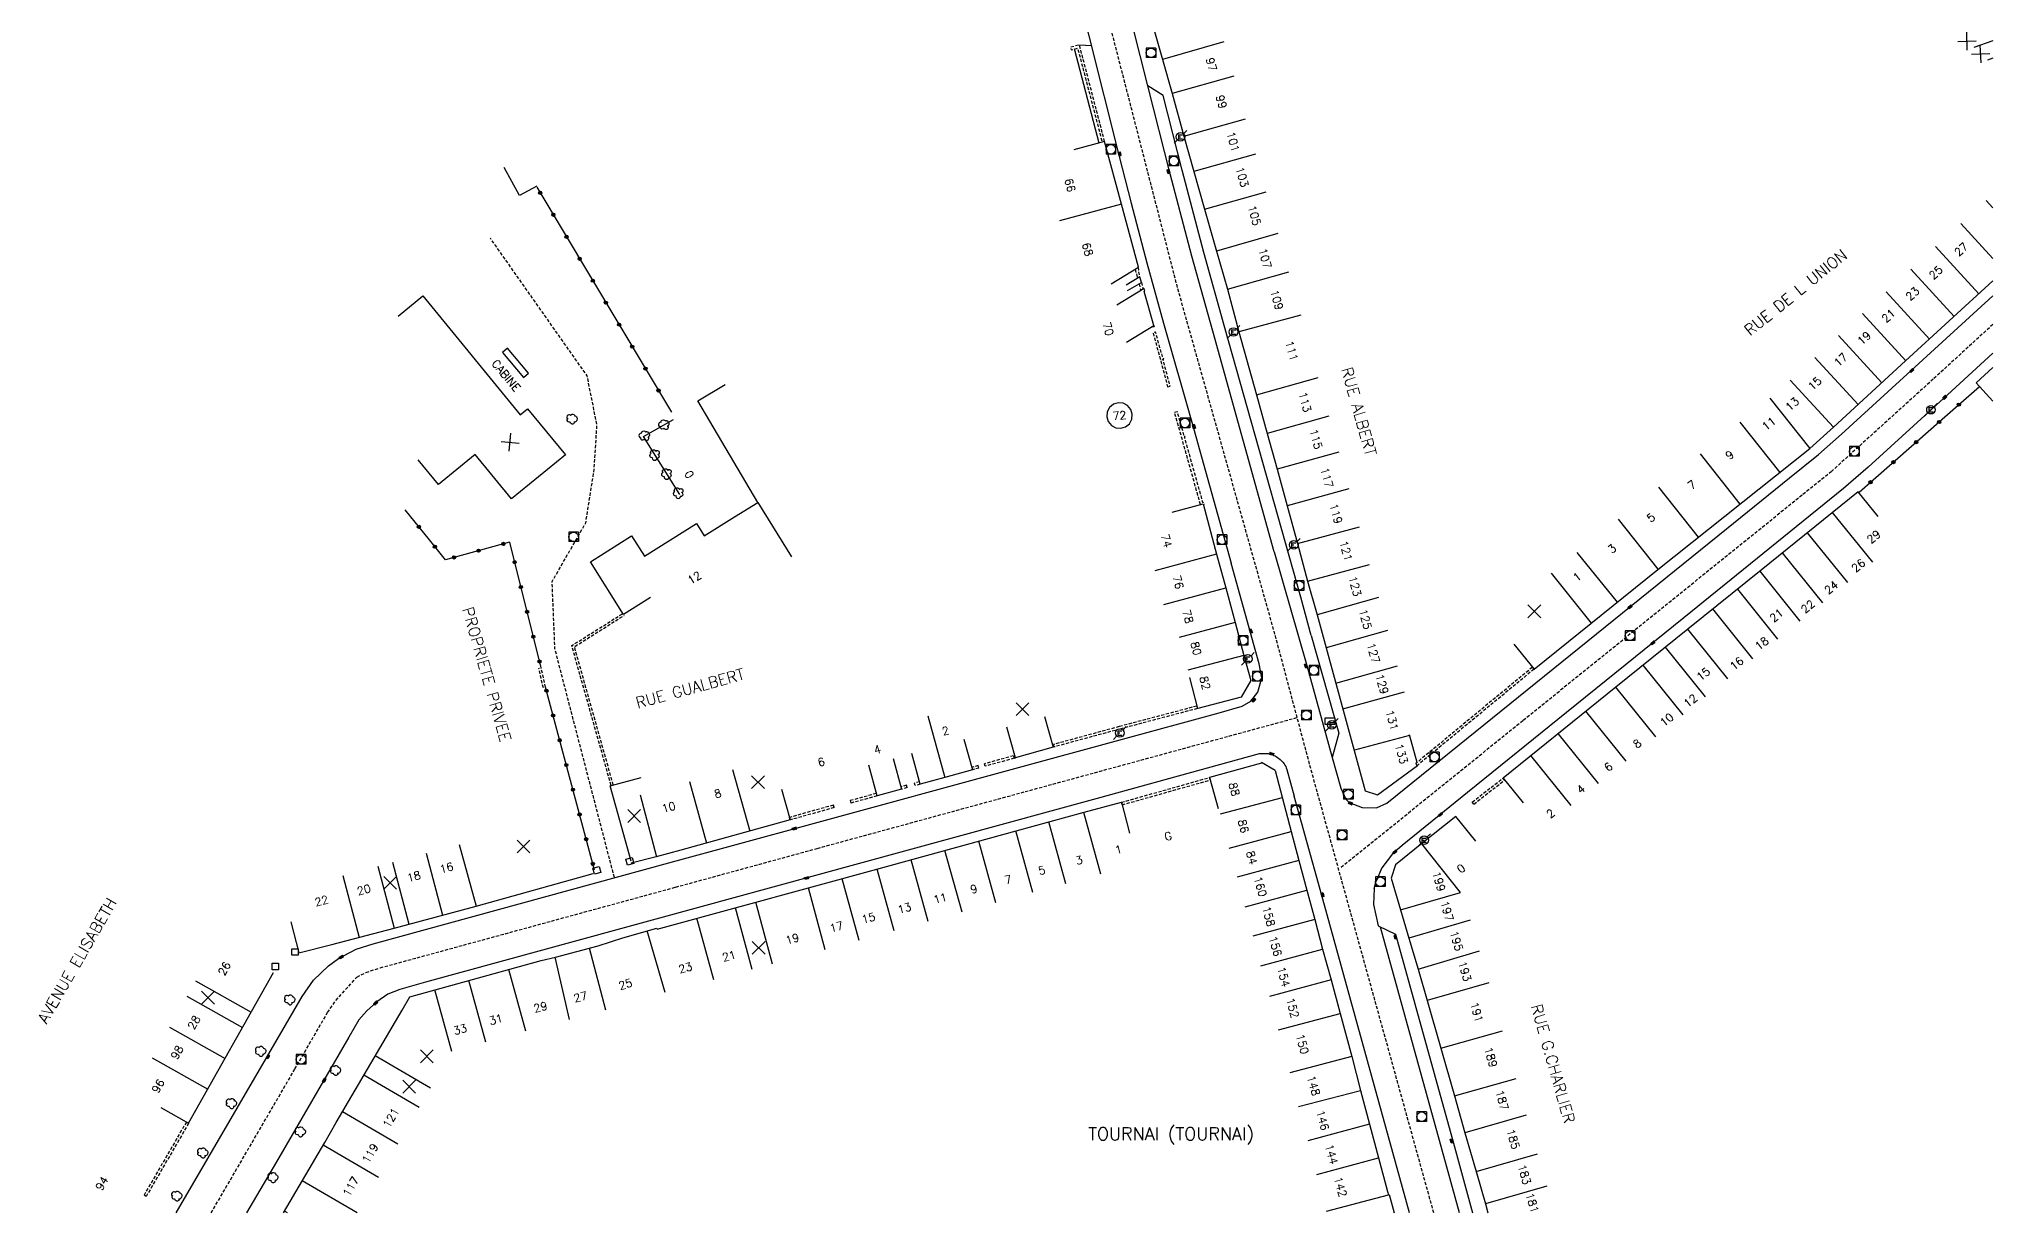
# Model space of a CAD drawing. Header units: millimetres. Extents: x 79999 to 81000, y 146000 to 147001.
# Drawn here: x 80694.8 to 81000, y 146000 to 146183.3 of the extents above; entities that cross this region are included whole.
import ezdxf
from ezdxf.enums import TextEntityAlignment as Align

# ---------------------------------------------------------------- set-up
doc = ezdxf.new("R2010")
doc.units = ezdxf.units.MM
doc.linetypes.add('DASHED', pattern=[0.75, 0.5, -0.25])
doc.layers.get('0').update_dxf_attribs({"linetype": 'CONTINUOUS'})
for name, color, linetype in [('W0001', 6, 'DASHED'), ('W0008', 7, 'CONTINUOUS'), ('W0100', 7, 'CONTINUOUS'), ('W0112', 1, 'DASHED'), ('W0300', 7, 'CONTINUOUS'), ('W0302', 3, 'CONTINUOUS'), ('W0310', 3, 'CONTINUOUS'), ('W0322', 7, 'CONTINUOUS'), ('W0400', 7, 'CONTINUOUS'), ('W0420', 7, 'CONTINUOUS'), ('W0471', 7, 'CONTINUOUS'), ('W0980', 7, 'CONTINUOUS'), ('W0984', 7, 'CONTINUOUS'), ('W0989', 7, 'CONTINUOUS'), ('W0991', 7, 'CONTINUOUS'), ('W1102', 7, 'CONTINUOUS'), ('W1471', 7, 'CONTINUOUS')]:
    doc.layers.add(name, color=color, linetype=linetype)
doc.styles.get("Standard").update_dxf_attribs({"font": 'romans.shx', "width": 0.85})

# ---------------------------------------------------------------- blocks, each defined once
blk = doc.blocks.new('T400')
for p, q in [((-0.15, 0.3), (0.15, 0.3)), ((-0.15, -0.25), (-0.15, 0.3)), ((-0.15, 0.15), (0.15, 0.15)), ((-0.15, 0), (0.15, 0)), ((0.15, 0.3), (0.15, -0.25)), ((-0.15, -0.15), (0.15, -0.15)), ((-0.15, -0.25), (-0.15, -0.3)), ((-0.15, -0.3), (0.15, -0.3)), ((0.15, -0.3), (0.15, -0.25))]:
    blk.add_line(p, q)
blk = doc.blocks.new('T1471')
at = {"color": 0, "linetype": 'Continuous', "flags": 128}
blk.add_lwpolyline([(-0.75, -0.5), (-0.75, 0.5), (0.75, 0.5), (0.75, -0.5), (-0.75, -0.5)], dxfattribs=at)
blk = doc.blocks.new('T471')
for p, q in [((-0.333334, 0.333334), (-0.333334, -0.333334)), ((-0.333334, 0.333334), (0.333334, 0.333334)), ((-0.333334, 0), (0, 0)), ((0.500001, 0.500001), (1.000002, 1.000002)), ((-0.500001, -0.500001), (-1.000002, -1.000002)), ((-0.333334, -0.333334), (0.333334, -0.333334))]:
    blk.add_line(p, q)
blk.add_ellipse((0, 0), major_axis=(0.471405, 0.471405), ratio=1, start_param=5.4977871438, end_param=11.780972451)
blk = doc.blocks.new('t322o')
at = {"color": 0, "linetype": 'Continuous'}
for radius in [0.25, 0.15]:
    blk.add_circle((0, 0), radius, dxfattribs=at)
blk = doc.blocks.new('t991o')
at = {"color": 0, "linetype": 'Continuous'}
for p, q in [((-1, 1), (1, -1)), ((-1, -1), (1, 1))]:
    blk.add_line(p, q, dxfattribs=at)
blk = doc.blocks.new('T420')
for p, q in [((0.75, 0.75), (-0.75, 0.75)), ((-0.75, 0.75), (-0.75, -0.75)), ((0.75, 0.75), (0.75, -0.75)), ((0.75, -0.75), (-0.75, -0.75))]:
    blk.add_line(p, q)
blk.add_ellipse((0, 0), major_axis=(-0.53, 0.53), ratio=1, start_param=3.926991, end_param=10.210176)
blk = doc.blocks.new('t112o')
at = {"color": 0, "linetype": 'Continuous'}
for p, q in [((-0.5, 0.5), (0.5, 0.5)), ((-0.5, -0.5), (-0.5, 0.5)), ((0.5, 0.5), (0.5, -0.5)), ((0.5, -0.5), (-0.5, -0.5))]:
    blk.add_line(p, q, dxfattribs=at)
blk = doc.blocks.new('T300')
for p, q in [((-0.8, 0.51), (-0.86, 0.34)), ((-0.86, 0.34), (-0.86, 0.17)), ((-0.86, 0.17), (-0.74, 0.06)), ((-0.69, 0.63), (-0.8, 0.51)), ((-0.8, -0.06), (-0.74, 0.06)), ((-0.74, 0.06), (-0.69, 0.11)), ((-0.57, 0.69), (-0.69, 0.63)), ((-0.46, 0.69), (-0.57, 0.69)), ((-0.29, 0.63), (-0.46, 0.69)), ((-0.29, 0.63), (-0.17, 0.74)), ((-0.23, 0.57), (-0.29, 0.63)), ((-0.17, 0.74), (-0.06, 0.8)), ((-0.06, 0.8), (0.06, 0.8)), ((0.06, 0.8), (0.23, 0.74)), ((0.23, 0.74), (0.34, 0.63)), ((0.34, 0.63), (0.4, 0.51)), ((0.46, 0.46), (0.34, 0.46)), ((0.4, 0.51), (0.4, 0.46)), ((0.57, 0.4), (0.46, 0.46)), ((0.57, 0.4), (0.69, 0.29)), ((0.69, 0.29), (0.74, 0.17)), ((0.74, 0.06), (0.69, -0.17)), ((0.74, 0.17), (0.74, 0.06)), ((-0.8, -0.17), (-0.8, -0.06)), ((-0.8, -0.23), (-0.8, -0.17)), ((-0.74, -0.34), (-0.8, -0.23)), ((-0.69, -0.4), (-0.74, -0.34)), ((-0.51, -0.46), (-0.69, -0.4)), ((-0.4, -0.46), (-0.51, -0.46)), ((-0.4, -0.46), (-0.34, -0.46)), ((-0.34, -0.46), (-0.34, -0.4)), ((-0.34, -0.51), (-0.34, -0.46)), ((-0.29, -0.63), (-0.34, -0.51)), ((-0.17, -0.74), (-0.29, -0.63)), ((-0.06, -0.8), (-0.17, -0.74)), ((0.06, -0.8), (-0.06, -0.8)), ((0.17, -0.74), (0.06, -0.8)), ((0.23, -0.69), (0.17, -0.74)), ((0.29, -0.46), (0.23, -0.46)), ((0.29, -0.63), (0.23, -0.69)), ((0.46, -0.4), (0.29, -0.46)), ((0.34, -0.51), (0.29, -0.63)), ((0.34, -0.51), (0.34, -0.46)), ((0.57, -0.34), (0.46, -0.4)), ((0.63, -0.29), (0.57, -0.34)), ((0.69, -0.17), (0.63, -0.29))]:
    blk.add_line(p, q)

msp = doc.modelspace()

# ---------------------------------------------------------------- linework, layer by layer
at = {"layer": 'W0001', "flags": 128}
for points in [[(80912.67, 146000), (80893.48, 146069.31), (80887.94, 146090.08), (80872.67, 146144.41), (80854.45, 146215.31), (80851.96, 146224.42), (80849.48, 146233.06), (80846.26, 146243.26), (80836.15, 146274.9)], [(80784.68, 146052.41), (80775.39, 146088.11), (80774.96, 146098.61), (80780.21, 146107.79), (80781.52, 146116.1), (80781.96, 146123.09), (80780.43, 146130.74), (80765.32, 146152.23)]]:
    msp.add_lwpolyline(points, dxfattribs=at)
at = {"layer": 'W0001'}
for points in [[(81000, 146138.77), (80990.68, 146130.23), (80974.83, 146115.86)], [(80898.18, 146053.98), (80926.64, 146076.96), (80960.47, 146104.3), (80970.32, 146112.24), (80974.83, 146115.86)], [(80721.7, 146000), (80734.78, 146022.48), (80739.88, 146031.3), (80741.19, 146033.2), (80744.47, 146036.84), (80745.88, 146037.57), (80748.1, 146038.28), (80794.24, 146050.88), (80816.38, 146056.94), (80848.84, 146065.8), (80891.47, 146077.42)]]:
    msp.add_lwpolyline(points, dxfattribs=at)
at = {"layer": 'W0008'}
for p, q in [((80972.77, 146118.43), (80976.34, 146121.61)), ((80885.37, 146085.77), (80881.03, 146101.49)), ((80887.76, 146103.26), (80892.84, 146085.49)), ((80893.51, 146090.17), (80891.88, 146096.16)), ((80892.84, 146085.49), (80896.82, 146071.13)), ((80903.38, 146050.65), (80903.69, 146051.81)), ((80744.79, 146030.15), (80746.01, 146031.55))]:
    msp.add_line(p, q, dxfattribs=at)
at = {"layer": 'W0008', "flags": 128}
for points in [[(80891.88, 146096.16), (80880.03, 146138.23), (80876.75, 146150), (80873.38, 146162.87), (80870.4, 146174.53), (80868, 146176.04), (80858.38, 146214.18, 0.00277), (80858.07, 146215.41, 0.000797), (80856.94, 146219.66, 0.001511), (80856.1, 146222.75, 0.001642), (80855.32, 146225.59, 0.003199), (80854.26, 146229.25, 0.002928), (80853.06, 146233.24, 0.000535), (80851.68, 146237.71, 0.000974), (80850.91, 146240.16), (80846.41, 146254.48), (80847.23, 146258.28), (80841.35, 146276.52)], [(80832.81, 146273.83), (80836.5, 146262.39), (80845.05, 146235.47, -0.001833), (80845.63, 146233.63, -0.000986), (80846.68, 146230.19, -0.002733), (80847.62, 146227.07, -0.002873), (80848.47, 146224.1, -0.001562), (80849.25, 146221.27, -0.001761), (80849.93, 146218.76, -0.000556), (80850.66, 146216.01, -0.000678), (80851.26, 146213.75, -0.000815), (80852.41, 146209.3, -0.002329), (80852.8, 146207.74), (80854.04, 146202.75), (80863.55, 146164.98), (80865.41, 146157.72), (80867.84, 146148.39), (80870.45, 146138.98), (80874.85, 146123.53), (80881.03, 146101.49)], [(80887, 146071.64, -0.072711), (80887.67, 146071.46, -0.062462), (80888.43, 146071.03, -0.071724), (80889.29, 146070.15, -0.091798), (80889.7, 146069.28), (80890.84, 146065.11)]]:
    msp.add_lwpolyline(points, format="xyb", dxfattribs=at)
for points in [[(80857.32, 146182.43), (80859.18, 146182.35)], [(80887.76, 146103.26), (80887.76, 146103.26), (80878.14, 146137.73), (80874.87, 146149.44), (80871.48, 146162.3), (80868, 146176.04)], [(80908.86, 146000), (80894.9, 146050.53), (80890.84, 146065.11)], [(80903.96, 146044.83), (80906.7, 146043.55), (80915.72, 146010.87), (80918.71, 146000)], [(80916.66, 146000), (80904.36, 146044.63)]]:
    msp.add_lwpolyline(points, dxfattribs=at)
at = {"layer": 'W0008'}
for points in [[(81000, 146143.26), (80988.45, 146132.67), (80976.34, 146121.61)], [(81000, 146134.29), (80992.92, 146127.79), (80980.53, 146116.48)], [(80893.51, 146090.17), (80897.84, 146074.94), (80896.82, 146071.13), (80898.13, 146066.32), (80898.92, 146064.63), (80899.43, 146064.12), (80901.5, 146063.3), (80903.74, 146063.29), (80905.34, 146064), (80924.57, 146079.53), (80958.4, 146106.87), (80968.25, 146114.81), (80972.77, 146118.43)], [(80980.53, 146116.48), (80976.68, 146113.14), (80971.46, 146108.91), (80951.7, 146092.92), (80933.42, 146078.18), (80917.93, 146065.66), (80907.71, 146057.39), (80906.21, 146056.1), (80904.53, 146053.91), (80903.69, 146051.81)], [(80741.51, 146039.68), (80742.5, 146040.23), (80744.37, 146041.2), (80746.99, 146042.04), (80793.21, 146054.66), (80815.35, 146060.72), (80847.81, 146069.58), (80879.12, 146078.12), (80882.76, 146079.13), (80884.07, 146079.93), (80885.2, 146081.36), (80885.79, 146083.57), (80885.37, 146085.77)], [(80887, 146071.64), (80886.91, 146071.69), (80885.4, 146071.71), (80860.09, 146064.74), (80815.54, 146052.52), (80755.17, 146036.02), (80751.17, 146034.91), (80749.31, 146034.15), (80747.58, 146032.98), (80746.01, 146031.55)], [(80896.77, 146071.13), (80896.76, 146071.15)], [(80903.38, 146050.65), (80903.24, 146048.16), (80903.96, 146044.83)], [(80716.25, 146000), (80730.73, 146024.83), (80735.92, 146033.81), (80737.68, 146036.33), (80740.03, 146038.6), (80741.6, 146039.76)], [(80744.79, 146030.15), (80743.22, 146027.44), (80731.9, 146008), (80727.23, 146000)]]:
    msp.add_lwpolyline(points, dxfattribs=at)
at = {"layer": 'W0100', "flags": 128}
for points in [[(80868.73, 146185.6), (80870.27, 146180.15), (80871.79, 146174.85), (80873.64, 146168.18), (80875.18, 146162.68), (80876.86, 146156.75), (80878.71, 146150.22), (80880.42, 146144.28), (80882.24, 146137.59), (80884.96, 146127.76), (80886.66, 146121.76), (80888.2, 146116.17), (80889.77, 146110.44), (80891.39, 146104.53), (80892.96, 146098.66), (80894.43, 146093.42)], [(80862.26, 146145.11), (80866.54, 146147.7), (80866.54, 146147.7), (80863.87, 146157.56), (80861.26, 146167.32), (80856.43, 146166.03)], [(80772.56, 146160.37), (80769.84, 146158.89), (80767.45, 146163.28)], [(80864.65, 146135.99), (80868.93, 146138.58), (80868.93, 146138.58), (80867.43, 146143.92), (80867.52, 146143.95), (80867.41, 146144.39), (80863.14, 146141.8)], [(80864.85, 146144.05), (80866.99, 146145.34), (80866.99, 146145.34), (80866.74, 146146.21), (80866.74, 146146.21), (80864.61, 146144.92)], [(80750.89, 146140.07), (80754.76, 146143.23), (80769.97, 146124.63), (80771.13, 146125.58), (80777.02, 146118.38), (80768.61, 146111.51), (80762.94, 146118.47), (80757.2, 146113.76), (80754.03, 146117.62)], [(80790.32, 146096.13), (80786.08, 146093.47), (80780.93, 146101.7), (80787.38, 146105.77), (80789.39, 146102.58), (80797.51, 146107.69), (80798.72, 146105.76), (80803.44, 146108.73), (80807.09, 146110.98), (80797.71, 146126.85), (80802.01, 146129.39)], [(80871.79, 146109.44), (80876.62, 146110.74), (80878.73, 146102.88), (80880.16, 146097.63), (80881.62, 146092.24), (80883, 146087.07), (80884.08, 146083.18), (80882.6, 146080.57), (80875.8, 146078.8), (80874.54, 146083.63)], [(80910.05, 146070.36), (80908.88, 146074.68)], [(80787.28, 146054.94), (80784.02, 146066.69), (80788.84, 146068.02)], [(80887.91, 146069.08), (80887.91, 146069.08), (80890.38, 146059.55), (80891.59, 146055.05), (80892.84, 146050.43), (80894.08, 146045.83), (80895.31, 146041.22), (80896.65, 146036.43), (80898.05, 146031.16), (80899.86, 146024.43), (80901.22, 146019.14), (80902.64, 146013.86), (80904.05, 146008.6), (80905.46, 146003.32), (80905.46, 146003.32), (80905.59, 146002.84), (80905.71, 146002.87), (80906.47, 146000)], [(80919.23, 146058.04), (80916.1, 146061.94), (80910.8, 146057.68), (80906.67, 146054.36), (80906.03, 146052.29)], [(80906.02, 146052.3), (80907.47, 146047.35), (80908.76, 146042.89), (80910.25, 146038.08), (80911.65, 146033.17), (80915.89, 146018.3), (80917.5, 146012.51), (80919.28, 146006.46), (80920.72, 146001.42), (80921.13, 146000)]]:
    msp.add_lwpolyline(points, dxfattribs=at)
at = {"layer": 'W0100'}
for points in [[(80925.18, 146088.81), (80928.32, 146084.92), (80947.65, 146100.51), (80971.41, 146119.41), (80975.12, 146122.73), (80986.37, 146133.09), (81000, 146145.56)], [(81000, 146126.79), (80997.38, 146129.65), (81000, 146132.05)], [(80982.1, 146108.77), (80978.95, 146112.65), (80963.82, 146100.37), (80952.33, 146091.19), (80941.11, 146082.13), (80923.48, 146067.92), (80926.61, 146064.03)], [(80894.43, 146093.42), (80894.43, 146093.42), (80901.95, 146065.95), (80903.85, 146065.3), (80910.11, 146069.89)], [(80851.87, 146077.55), (80853.23, 146072.73), (80847.12, 146071.01), (80847.33, 146071.07), (80845.97, 146075.88)], [(80839.27, 146074.02), (80840.6, 146069.2), (80836.3, 146068.01), (80832.46, 146066.95), (80831.13, 146071.77)], [(80828.24, 146070.99), (80829.54, 146066.16), (80825.7, 146065.12), (80824.4, 146069.95)], [(80887.91, 146069.08), (80885.78, 146070.35), (80885.75, 146070.25), (80877.64, 146068.01), (80878.98, 146063.19)], [(80810.8, 146066.2), (80812.14, 146061.38), (80795.08, 146056.65), (80791.2, 146055.61), (80787.28, 146054.65)], [(80733.01, 146000), (80739.43, 146011.01), (80741.23, 146014.1), (80751.51, 146031.67), (80752.75, 146033.77), (80773.24, 146039.44), (80775.47, 146039.96), (80782.15, 146041.7), (80785.99, 146042.94), (80791.3, 146044.47), (80791.34, 146044.33), (80804.32, 146047.85), (80825.69, 146053.67), (80847.46, 146059.68), (80858.05, 146062.57), (80863.87, 146064.13), (80865.16, 146059.3)], [(80733.01, 146000), (80739.43, 146011.01), (80741.23, 146014.1), (80751.51, 146031.67), (80752.75, 146033.77), (80773.24, 146039.44), (80775.47, 146039.96), (80782.15, 146041.7), (80785.99, 146042.94), (80791.3, 146044.47), (80791.34, 146044.33), (80804.32, 146047.85), (80825.69, 146053.67), (80847.46, 146059.68), (80858.05, 146062.57), (80863.87, 146064.13), (80865.16, 146059.3)], [(80734.17, 146045.49), (80735.37, 146040.64), (80740.54, 146041.92), (80750.3, 146044.49), (80763.1, 146047.91), (80781.38, 146053.01)], [(80713.82, 146016.46), (80718.18, 146014), (80731.43, 146037.53)], [(80713.82, 146016.46), (80718.18, 146014)]]:
    msp.add_lwpolyline(points, dxfattribs=at)
at = {"layer": 'W0100', "flags": 128}
msp.add_lwpolyline([(80770.51, 146130.47), (80771.28, 146131.15), (80768, 146135.08), (80767.23, 146134.4)], close=True, dxfattribs=at)
at = {"layer": 'W0112'}
for p, q in [((80928.32, 146084.92), (80928.07, 146085.22)), ((80875.64, 146079.16), (80875.74, 146078.78)), ((80847.01, 146071.4), (80847.12, 146071.01)), ((80853.36, 146072.78), (80853.26, 146073.16)), ((80840.49, 146069.58), (80840.6, 146069.2)), ((80841.63, 146069.49), (80841.52, 146069.88)), ((80842.59, 146069.76), (80842.49, 146070.15)), ((80877.75, 146067.62), (80877.64, 146068.01)), ((80910.11, 146069.89), (80909.85, 146070.19)), ((80923.72, 146067.61), (80923.48, 146067.92)), ((80825.7, 146065.12), (80825.6, 146065.51)), ((80829.43, 146066.55), (80829.54, 146066.16)), ((80830.42, 146066.42), (80830.3, 146066.8)), ((80831.66, 146066.75), (80831.56, 146067.13)), ((80832.46, 146066.95), (80832.35, 146067.34)), ((80812.14, 146061.38), (80812.03, 146061.77)), ((80818.99, 146063.3), (80818.88, 146063.69)), ((80821.5, 146064.39), (80821.61, 146064)), ((80863.98, 146063.74), (80863.87, 146064.13)), ((80918.92, 146063.85), (80918.67, 146064.16)), ((80718.18, 146014), (80717.83, 146014.2)), ((80711.56, 146002.59), (80711.22, 146002.79))]:
    msp.add_line(p, q, dxfattribs=at)
at = {"layer": 'W0112', "flags": 128}
for points in [[(80861.26, 146167.32), (80857.32, 146182.43), (80855.91, 146182.04), (80856.02, 146181.65), (80857.04, 146181.93), (80860.87, 146167.22)], [(80866.01, 146147.38), (80866.39, 146146)], [(80866.47, 146147.67), (80866.56, 146147.25), (80866.47, 146147.22), (80866.74, 146146.21)], [(80866.63, 146145.13), (80866.91, 146144.09)], [(80866.99, 146145.34), (80867.27, 146144.3)], [(80868.93, 146138.58), (80868.98, 146138.42), (80868.59, 146138.31), (80868.57, 146138.37)], [(80876.23, 146110.63), (80876.23, 146110.63), (80876.23, 146110.63), (80873.31, 146121.05), (80872.17, 146125.07), (80872.56, 146125.18), (80873.59, 146121.54), (80873.69, 146121.56), (80873.69, 146121.56), (80873.79, 146121.18), (80873.7, 146121.16), (80876.45, 146111.35), (80876.54, 146111), (80876.65, 146111.03), (80876.76, 146110.63), (80876.65, 146110.61)], [(80784.17, 146066.78), (80778.03, 146088.6), (80786, 146093.62)], [(80784.5, 146066.87), (80778.44, 146088.44), (80786.19, 146093.32)], [(80773.59, 146082.01), (80772.89, 146085.07)], [(80773.93, 146082.09), (80773.23, 146085.15)]]:
    msp.add_lwpolyline(points, dxfattribs=at)
msp.add_lwpolyline([(80871.09, 146129.05), (80871.48, 146129.15), (80870.37, 146133.32), (80870.48, 146133.36), (80870.36, 146133.77), (80870.27, 146133.77), (80869.21, 146137.57), (80868.82, 146137.46), (80869.88, 146133.6), (80869.88, 146133.6)], close=True, dxfattribs=at)
at = {"layer": 'W0112'}
for points in [[(80928.07, 146085.22), (80909.85, 146070.19)], [(80928.32, 146084.92), (80910.11, 146069.89)], [(80875.64, 146079.16), (80863.54, 146075.96), (80853.26, 146073.16)], [(80875.74, 146078.78), (80863.64, 146075.57), (80853.36, 146072.78)], [(80847.01, 146071.4), (80842.49, 146070.15)], [(80847.12, 146071.01), (80842.59, 146069.76)], [(80841.52, 146069.88), (80840.49, 146069.58)], [(80841.63, 146069.49), (80840.6, 146069.2)], [(80863.87, 146064.13), (80877.64, 146068.01)], [(80863.98, 146063.74), (80877.75, 146067.62)], [(80918.67, 146064.16), (80923.48, 146067.92)], [(80918.92, 146063.85), (80923.72, 146067.61)], [(80825.6, 146065.51), (80821.5, 146064.39)], [(80825.7, 146065.12), (80821.61, 146064)], [(80830.3, 146066.8), (80829.43, 146066.55)], [(80830.42, 146066.42), (80829.54, 146066.16)], [(80832.35, 146067.34), (80831.56, 146067.13)], [(80832.46, 146066.95), (80831.66, 146066.75)], [(80818.88, 146063.69), (80812.03, 146061.77)], [(80818.99, 146063.3), (80812.14, 146061.38)], [(80717.83, 146014.2), (80711.22, 146002.79)], [(80718.18, 146014), (80711.56, 146002.59)]]:
    msp.add_lwpolyline(points, dxfattribs=at)
at = {"layer": 'W0302', "flags": 128}
msp.add_lwpolyline([(80794.88, 146112.21), (80789.25, 146121.26), (80793.94, 146123.91)], dxfattribs=at)
at = {"layer": 'W0310'}
msp.add_line((80860.39, 146167.09), (80856.55, 146181.81), dxfattribs=at)
at = {"layer": 'W0322'}
for p, q in [((80992.9, 146124.68), (80997.92, 146129.06)), ((80979.1, 146112.55), (80992.9, 146124.68))]:
    msp.add_line(p, q, dxfattribs=at)
at = {"layer": 'W0322', "flags": 128}
for points in [[(80772.58, 146160.19), (80793.6, 146125.06)], [(80768.31, 146104.75), (80758.28, 146102.02), (80755.81, 146105.12), (80752.01, 146109.8)], [(80773.23, 146085.15), (80768.33, 146104.76)], [(80781.57, 146053.54), (80773.93, 146082.09)]]:
    msp.add_lwpolyline(points, dxfattribs=at)
at = {"layer": 'W1102'}
for p, q in [((80998.94, 146158.15), (81000, 146156.99)), ((80995.01, 146154.55), (81000, 146149.08)), ((80991.05, 146150.95), (80997.81, 146143.56)), ((80987.2, 146147.41), (80993.95, 146140.03)), ((80983.32, 146143.86), (80990.07, 146136.48)), ((80979.63, 146140.48), (80986.38, 146133.1)), ((80975.87, 146137.02), (80982.65, 146129.66)), ((80972.18, 146133.62), (80978.95, 146126.26)), ((80968.34, 146130.09), (80975.12, 146122.73)), ((80965.18, 146127.23), (80971.41, 146119.4)), ((80960.48, 146123.49), (80966.7, 146115.66)), ((80954.25, 146118.54), (80960.48, 146110.71)), ((80947.75, 146113.37), (80953.98, 146105.54)), ((80941.45, 146108.35), (80947.67, 146100.53)), ((80981.24, 146101.63), (80974.94, 146109.4)), ((80977.34, 146098.47), (80971.04, 146106.23)), ((80935.02, 146103.17), (80941.3, 146095.39)), ((80973.45, 146095.31), (80967.15, 146103.08)), ((80930.98, 146099.91), (80937.25, 146092.12)), ((80969.87, 146092.41), (80963.63, 146100.22)), ((80966.39, 146089.62), (80960.14, 146097.43)), ((80962.5, 146086.52), (80956.25, 146094.33)), ((80958.61, 146083.4), (80952.33, 146091.19)), ((80955.12, 146080.59), (80948.84, 146088.37)), ((80906.93, 146085.39), (80897.29, 146082.71)), ((80951.64, 146077.78), (80945.36, 146085.57)), ((80908.05, 146081.34), (80898.42, 146078.67)), ((80947.37, 146074.34), (80941.1, 146082.13)), ((80833.64, 146077.65), (80836.3, 146068.01)), ((80942.7, 146070.57), (80936.43, 146078.36)), ((80938.37, 146067.08), (80932.1, 146074.87)), ((80934.1, 146063.65), (80927.83, 146071.43)), ((80803.15, 146069.27), (80805.82, 146059.63)), ((80788.69, 146065.29), (80791.27, 146055.63)), ((80796.39, 146067.39), (80799.07, 146057.75)), ((80860.65, 146052.92), (80858.02, 146062.56)), ((80850.03, 146050.02), (80847.36, 146059.66)), ((80855.18, 146051.42), (80852.56, 146061.07)), ((80755.27, 146056.17), (80757.85, 146046.5)), ((80760.42, 146057.54), (80763.11, 146047.91)), ((80838.99, 146046.97), (80836.32, 146056.61)), ((80844.27, 146048.43), (80841.61, 146058.07)), ((80916.84, 146050.07), (80910.78, 146057.66)), ((80742.25, 146052.71), (80744.8, 146043.04)), ((80747.73, 146054.15), (80750.31, 146044.49)), ((80750.01, 146054.76), (80752.59, 146045.1)), ((80828.36, 146044.04), (80825.7, 146053.67)), ((80833.7, 146045.51), (80831.04, 146055.15)), ((80817.61, 146041.11), (80814.98, 146050.76)), ((80822.9, 146042.55), (80820.28, 146052.2)), ((80806.2, 146038), (80803.58, 146047.65)), ((80809.39, 146038.87), (80806.76, 146048.52)), ((80792.59, 146034.43), (80789.82, 146044.04)), ((80800.2, 146036.38), (80797.58, 146046.03)), ((80783.35, 146031.68), (80780.82, 146041.35)), ((80770.84, 146028.4), (80768.17, 146038.04)), ((80777.69, 146030.21), (80775.43, 146039.95)), ((80719.24, 146036.27), (80727.96, 146031.36)), ((80759.3, 146025.2), (80756.63, 146034.84)), ((80764.62, 146026.68), (80761.95, 146036.32)), ((80717.88, 146033.85), (80726.59, 146028.94)), ((80715.17, 146029.03), (80723.88, 146024.12)), ((80712.47, 146024.24), (80721.18, 146019.33)), ((80755.97, 146019.48), (80747.34, 146024.54)), ((80754.2, 146016.47), (80745.57, 146021.52)), ((80750.84, 146010.73), (80742.21, 146015.78)), ((80747.82, 146005.55), (80739.19, 146010.59)), ((80744.53, 146000), (80735.94, 146005.02)), ((80733.6, 146000), (80733.16, 146000.26))]:
    msp.add_line(p, q, dxfattribs=at)
at = {"layer": 'W1102', "flags": 128}
for points in [[(80879.89, 146182.89), (80870.27, 146180.15)], [(81000, 146183.08), (80997.01, 146182.03)], [(80881.41, 146177.57), (80871.79, 146174.85)], [(81000, 146180.35), (80999.14, 146180.04)], [(80873.64, 146168.18), (80883.27, 146170.87)], [(80884.81, 146165.38), (80875.18, 146162.68)], [(80876.86, 146156.75), (80886.48, 146159.47)], [(80863.87, 146157.56), (80854.21, 146154.96)], [(80888.32, 146152.96), (80878.71, 146150.22)], [(80880.42, 146144.28), (80890.05, 146146.98)], [(80891.88, 146140.24), (80882.24, 146137.59)], [(80884.96, 146127.76), (80894.59, 146130.46)], [(80896.29, 146124.45), (80886.66, 146121.76)], [(80897.84, 146118.82), (80888.2, 146116.17)], [(80807.09, 146110.98), (80812.35, 146102.47)], [(80899.41, 146113.08), (80889.77, 146110.44)], [(80891.39, 146104.53), (80901.04, 146107.15)], [(80878.73, 146102.88), (80869.07, 146100.27)], [(80892.96, 146098.66), (80902.61, 146101.3)], [(80870.51, 146095.01), (80880.16, 146097.63)], [(80904.05, 146096.14), (80894.43, 146093.42)], [(80881.62, 146092.24), (80872.91, 146089.88)], [(80895.89, 146088.32), (80905.51, 146091.04)], [(80883, 146087.07), (80874.24, 146084.78)], [(80900.35, 146072.33), (80908.9, 146074.64)], [(80888.98, 146064.84), (80879.31, 146062.28)], [(80880.72, 146056.97), (80890.38, 146059.55)], [(80891.59, 146055.05), (80881.94, 146052.45)], [(80883.19, 146047.83), (80892.84, 146050.43)], [(80907.47, 146047.35), (80916.84, 146050.07)], [(80894.08, 146045.83), (80884.42, 146043.24)], [(80918.34, 146045.75), (80908.76, 146042.89)], [(80885.66, 146038.58), (80895.31, 146041.22)], [(80910.25, 146038.08), (80919.83, 146040.93)], [(80896.65, 146036.43), (80887.01, 146033.79)], [(80921.26, 146035.92), (80911.65, 146033.17)], [(80888.39, 146028.58), (80898.05, 146031.16)], [(80913.77, 146025.73), (80923.4, 146028.44)], [(80899.86, 146024.43), (80890.19, 146021.89)], [(80891.55, 146016.6), (80901.22, 146019.14)], [(80915.89, 146018.3), (80925.52, 146021)], [(80902.64, 146013.86), (80892.98, 146011.27)], [(80927.11, 146015.26), (80917.5, 146012.51)], [(80894.39, 146006.01), (80904.05, 146008.6)], [(80919.28, 146006.46), (80928.88, 146009.25)], [(80930.33, 146004.17), (80920.72, 146001.42)], [(80895.93, 146000.25), (80905.59, 146002.84)]]:
    msp.add_lwpolyline(points, dxfattribs=at)
msp.add_lwpolyline([(80865.57, 146124.73), (80865.35, 146125.48), (80864.85, 146126.09), (80864.17, 146126.45), (80863.39, 146126.53), (80862.64, 146126.31), (80862.04, 146125.81), (80861.67, 146125.12), (80861.59, 146124.35), (80861.82, 146123.6), (80862.31, 146123), (80863, 146122.63), (80863.78, 146122.55), (80864.52, 146122.78), (80865.13, 146123.27), (80865.5, 146123.96)], close=True, dxfattribs=at)

# ---------------------------------------------------------------- block references
at = {"layer": 'W0112'}
for p, rotation in [((80787.09, 146054.92), 15.71339630550335), ((80781.95, 146053.5), 15.25055503665364)]:
    msp.add_blockref('t112o', p, dxfattribs=dict(at, rotation=rotation))
for p in [(80734.78, 146040.77), (80731.74, 146038.49)]:
    msp.add_blockref('t112o', p, dxfattribs=at)
at = {"layer": 'W0300'}
for p in [(80778.13, 146123.97), (80734.03, 146033.27), (80729.49, 146025.22), (80741.17, 146022.24), (80724.92, 146017.07), (80735.67, 146012.65), (80720.44, 146009.36), (80716.39, 146002.62), (80731.39, 146005.5)]:
    msp.add_blockref('T300', p, dxfattribs=at)
for p, rotation in [((80789.47, 146121.38), 29.48998632303606), ((80792.51, 146123.1), 29.48998632303606), ((80790.97, 146118.5), 121.8980933588464), ((80792.82, 146115.53), 121.8980933588464), ((80794.67, 146112.55), 121.8980933588464)]:
    msp.add_blockref('T300', p, dxfattribs=dict(at, rotation=rotation))
at = {"layer": 'W0322'}
for p, rotation in [((80773.09, 146159.33), 300.9027278219771), ((80775.15, 146155.9), 300.9027278219771), ((80777.2, 146152.46), 300.9027278219771), ((80779.25, 146149.03), 300.9027278219771), ((80781.31, 146145.6), 300.9027278219771), ((80783.36, 146142.17), 300.9027278219771), ((80785.42, 146138.73), 300.9027278219771), ((80787.47, 146135.3), 300.9027278219771), ((80789.53, 146131.87), 300.9027278219771), ((80791.58, 146128.44), 300.9027278219771), ((80994.69, 146126.24), 41.11630083850741), ((80991.59, 146123.53), 41.31425598783619), ((80988.02, 146120.39), 41.31425598783619), ((80984.46, 146117.26), 41.31425598783619), ((80980.89, 146114.12), 41.31425598783619), ((80754.14, 146107.17), 129.097202785074), ((80756.65, 146104.06), 128.6321055676831), ((80767.34, 146104.49), 195.257599112291), ((80759.62, 146102.38), 195.257599112291), ((80763.48, 146103.44), 195.257599112291), ((80769.11, 146101.64), 104.0436339876563), ((80770.08, 146097.76), 104.0436339876563), ((80771.05, 146093.88), 104.0436339876563), ((80772.02, 146090), 104.0436339876563), ((80772.99, 146086.12), 104.0436339876563), ((80774.07, 146081.56), 104.974682228975), ((80775.11, 146077.69), 104.974682228975), ((80776.14, 146073.83), 104.974682228975), ((80777.17, 146069.96), 104.974682228975), ((80778.21, 146066.1), 104.974682228975), ((80779.24, 146062.24), 104.974682228975), ((80780.27, 146058.37), 104.974682228975), ((80781.31, 146054.51), 104.974682228975)]:
    msp.add_blockref('t322o', p, dxfattribs=dict(at, rotation=rotation))
at = {"layer": 'W0400'}
for p, rotation in [((80863.6, 146165.42), 14.56564793288453), ((80871.23, 146162.68), 14.19879443150919), ((80987.32, 146131.58), 132.4516900131612), ((80992.48, 146127.37), 132.4513130673056), ((80875.21, 146122.8), 195.6660623172057), ((80943.3, 146094.65), 128.5301374985483), ((80884.1, 146090.86), 198.4139405598029), ((80946.88, 146089.01), 128.3130880893246), ((80892.7, 146085.45), 16.60251746430986), ((80884.57, 146080.1), 314.4207626002487), ((80887.34, 146071.72), 253.9604284460131), ((80899.66, 146063.99), 68.663222252789), ((80913.71, 146062.22), 130.5613008098277), ((80812.8, 146060.02), 105.2183801441411), ((80906.59, 146056.39), 131.0353564578415), ((80814.71, 146052.3), 105.6240973982295), ((80895.29, 146049.66), 195.442421014666), ((80906.68, 146043.06), 195.4250769605543), ((80742.01, 146039.96), 119.9814971520725), ((80747.39, 146032.77), 132.7604229590006), ((80730.56, 146024.38), 151.3429506021961), ((80739.37, 146020.7), 149.9587362504886), ((80915.46, 146011.25), 15.42507696074435)]:
    msp.add_blockref('T400', p, dxfattribs=dict(at, rotation=rotation))
at = {"layer": 'W0420'}
for p in [(80868.5, 146181.19), (80862.22, 146166.11), (80872.06, 146164.29), (80873.79, 146123.38), (80978.35, 146118.94), (80778.31, 146105.6), (80879.6, 146105.14), (80891.63, 146097.99), (80882.87, 146089.4), (80943.32, 146090.15), (80885.09, 146083.82), (80893.93, 146084.75), (80892.75, 146077.74), (80912.78, 146071.19), (80899.31, 146065.36), (80891.12, 146062.94), (80898.32, 146059.03), (80904.32, 146051.72), (80735.73, 146023.98), (80910.77, 146015.02)]:
    msp.add_blockref('T420', p, dxfattribs=at)
at = {"layer": 'W0471'}
for p in [(80873.1, 146168.07), (80881.39, 146137.59), (80990.32, 146125.45), (80890.8, 146104.34), (80883.62, 146086.53), (80896.75, 146076.24), (80863.63, 146074.96), (80911.15, 146058.22)]:
    msp.add_blockref('T471', p, dxfattribs=at)
at = {"layer": 'W0991'}
for p, rotation in [((80995.95, 146183.02), 46.91625472658085), ((80998.09, 146181.04), 47.53742780407338), ((80768.38, 146120.36), 39.26598706239061), ((80928.38, 146093.95), 90), ((80848.44, 146078.68), 90), ((80807.12, 146067.28), 90), ((80787.78, 146062), 90), ((80770.49, 146057.23), 90), ((80749.67, 146051.55), 90), ((80807.22, 146041.39), 90), ((80721.2, 146033.62), 90), ((80755.4, 146024.45), 90), ((80752.62, 146019.71), 90)]:
    msp.add_blockref('t991o', p, dxfattribs=dict(at, rotation=rotation))
at = {"layer": 'W1471'}
msp.add_blockref('T1471', (80896.45, 146076.81), dxfattribs=at)

# ---------------------------------------------------------------- texts
at = {"layer": 'W0980'}
msp.add_text('TOURNAI (TOURNAI)', height=2, dxfattribs=at).set_placement((80871.63, 146012.22), align=Align.MIDDLE)
at = {"layer": 'W0984'}
msp.add_text('CABINE', height=1.25, rotation=309.8144, dxfattribs=at).set_placement((80767.77, 146130.79), align=Align.MIDDLE)
at = {"layer": 'W0989'}
for s, rotation, p in [('RUE DE L UNION', 38.9452, (80969.18, 146143.76)), ('RUE ALBERT', 285.7332, (80900.98, 146125.17)), ('PROPRIETE PRIVEE', 286.0378, (80764.74, 146084.13)), ('RUE GUALBERT', 15.3197, (80796.51, 146081.93)), ('AVENUE ELISABETH', 59.9783, (80700.76, 146039.42)), ('RUE G.CHARLIER', 285.957, (80931.3, 146023.31))]:
    msp.add_text(s, height=1.75, rotation=rotation, dxfattribs=at).set_placement(p, align=Align.MIDDLE)
at = {"layer": 'W0991'}
for s, rotation, p in [('97', 285.7841, (80877.94, 146179.38)), ('99', 285.7841, (80879.5, 146173.55)), ('101', 285.7841, (80881.33, 146167.31)), ('103', 285.7841, (80882.75, 146161.8)), ('66', 285.7841, (80855.85, 146160.52)), ('105', 285.7841, (80884.66, 146155.79)), ('68', 285.7841, (80858.6, 146150.49)), ('107', 285.7841, (80886.31, 146149.09)), ('27', 42.4489, (80995.03, 146150.5)), ('25', 42.4514, (80991.08, 146146.89)), ('109', 285.7841, (80888.16, 146142.62)), ('23', 42.4517, (80987.45, 146143.56)), ('21', 42.452, (80983.69, 146140.13)), ('70', 285.7841, (80861.8, 146138.07)), ('111', 285.7841, (80890.48, 146134.66)), ('19', 42.634, (80979.88, 146136.64)), ('17', 42.6352, (80976.22, 146133.26)), ('15', 42.6353, (80972.17, 146129.54)), ('113', 285.7841, (80892.55, 146126.65)), ('13', 41.9213, (80968.66, 146126.34)), ('72', 5.5524, (80863.58, 146124.54)), ('11', 38.4945, (80965.01, 146123.25)), ('115', 285.1153, (80894.27, 146120.87)), ('9', 38.4924, (80958.88, 146118.38)), ('0', 300.5905, (80796.37, 146115.35)), ('117', 285.1153, (80895.97, 146114.84)), ('7', 38.4938, (80952.99, 146113.7)), ('119', 285.1153, (80897.4, 146109.22)), ('5', 38.4922, (80946.59, 146108.61)), ('74', 285.1153, (80870.91, 146104.99)), ('121', 285.1153, (80898.96, 146103.4)), ('3', 38.8972, (80940.51, 146103.74)), ('29', 39.0524, (80981.38, 146105.61)), ('26', 39.0525, (80978.98, 146101.12)), ('12', 32.1811, (80797.18, 146099.21)), ('76', 285.1153, (80872.74, 146098.52)), ('123', 285.1153, (80900.38, 146097.89)), ('1', 38.8956, (80935.04, 146099.33)), ('24', 39.055, (80974.75, 146097.69)), ('22', 39.0534, (80971.08, 146094.71)), ('78', 285.1153, (80874.26, 146093.14)), ('125', 285.1153, (80901.99, 146092.73)), ('21', 38.6473, (80966.2, 146093.32)), ('80', 285.1153, (80875.52, 146088.17)), ('18', 38.6456, (80963.89, 146088.95)), ('127', 285.5281, (80903.24, 146087.45)), ('16', 38.6452, (80959.97, 146085.82)), ('82', 285.1153, (80876.93, 146082.77)), ('129', 285.5288, (80904.59, 146082.6)), ('15', 38.9031, (80954.76, 146084.16)), ('12', 38.9049, (80952.75, 146080)), ('131', 285.5292, (80906.16, 146076.96)), ('10', 38.902, (80949.05, 146077.02)), ('2', 15.432, (80836.41, 146075.3)), ('8', 38.8596, (80944.45, 146073.3)), ('6', 15.6568, (80816.99, 146070.43)), ('4', 15.1326, (80825.76, 146072.39)), ('133', 285.5286, (80907.62, 146071.72)), ('6', 38.8624, (80939.94, 146069.67)), ('8', 15.5074, (80800.83, 146065.51)), ('88', 285.0814, (80881.49, 146066.17)), ('4', 38.8638, (80935.62, 146066.19)), ('10', 14.9597, (80793.16, 146063.38)), ('2', 38.8633, (80930.9, 146062.39)), ('G', 15.6466, (80871.17, 146058.85)), ('86', 285.0814, (80882.92, 146060.39)), ('3', 15.2496, (80857.27, 146055.1)), ('1', 14.9768, (80863.43, 146056.77)), ('84', 285.0814, (80884.23, 146055.48)), ('18', 14.9524, (80753.35, 146052.55)), ('16', 14.9566, (80758.45, 146053.91)), ('7', 15.4372, (80846.2, 146052.07)), ('5', 15.2454, (80851.43, 146053.51)), ('160', 285.5207, (80885.58, 146050.97)), ('199', 286.1942, (80913.47, 146051.78)), ('0', 38.6167, (80916.93, 146053.79)), ('22', 14.7528, (80738.95, 146048.74)), ('20', 14.7492, (80745.56, 146050.48)), ('11', 15.4362, (80835.58, 146049.14)), ('9', 15.4361, (80840.84, 146050.59)), ('15', 15.2286, (80824.38, 146046.06)), ('13', 15.4388, (80829.98, 146047.6)), ('158', 285.5207, (80886.87, 146046.32)), ('197', 286.1942, (80914.73, 146047.16)), ('19', 15.2272, (80812.48, 146042.82)), ('17', 15.2281, (80819.36, 146044.69)), ('195', 286.5771, (80916.21, 146042.48)), ('21', 15.1781, (80802.58, 146040.13)), ('156', 285.5207, (80887.93, 146041.65)), ('26', 60.5963, (80723.76, 146038.16)), ('23', 15.18, (80795.76, 146038.28)), ('154', 285.5207, (80889.22, 146036.89)), ('193', 286.5771, (80917.52, 146037.74)), ('27', 14.6123, (80779.37, 146033.74)), ('25', 17.8526, (80786.41, 146035.72)), ('31', 15.4692, (80766.18, 146030.22)), ('29', 15.4693, (80773.14, 146032.15)), ('152', 285.5207, (80890.62, 146032.02)), ('191', 286.5771, (80919.38, 146031.35)), ('28', 60.5971, (80719.02, 146029.75)), ('33', 15.4668, (80760.58, 146028.67)), ('98', 60.5964, (80716.37, 146025.07)), ('150', 285.5207, (80892.14, 146026.38)), ('189', 286.5771, (80921.58, 146024.32)), ('96', 60.5958, (80713.42, 146019.82)), ('148', 285.5207, (80893.89, 146019.88)), ('187', 286.5771, (80923.34, 146017.6)), ('121', 59.6529, (80749.78, 146014.86)), ('146', 285.5207, (80895.3, 146014.47)), ('185', 286.5771, (80925.08, 146011.53)), ('119', 59.8707, (80746.54, 146009.31)), ('144', 285.5207, (80896.7, 146009.16)), ('183', 286.5771, (80926.82, 146006.01)), ('94', 59.471, (80704.63, 146004.6)), ('117', 59.7348, (80743.52, 146004.12)), ('142', 285.5207, (80898.1, 146004.07)), ('181', 286.5771, (80928.06, 146001.58))]:
    msp.add_text(s, height=1.25, rotation=rotation, dxfattribs=at).set_placement(p, align=Align.MIDDLE)

doc.saveas('drawing.dxf')
